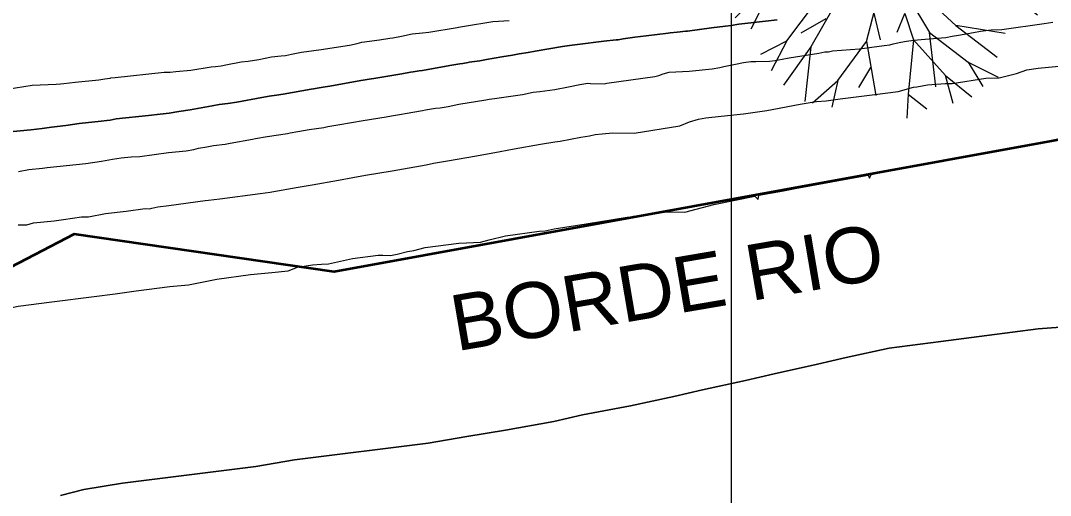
# Model space of a CAD drawing. Header units: metres. Extents: x -207 to 292, y -187 to 169.
# Drawn here: x 26.9 to 60.01, y -167.8 to -152.54 of the extents above; entities that cross this region are included whole.
import ezdxf

# ---------------------------------------------------------------- set-up
doc = ezdxf.new("R2010")
doc.units = ezdxf.units.M
for name, color, linetype, lineweight in [('arboles y arbustos', 7, 'Continuous', 9), ('C-TOPO', 7, 'Continuous', 9), ('C-TOPO-MAJR', 7, 'Continuous', 35), ('grilla', 7, 'Continuous', 9), ('linea costa', 7, 'Continuous', 35)]:
    doc.layers.add(name, color=color, linetype=linetype, lineweight=lineweight)
doc.layers.add('PR10-ARQ-PL-001-Emplazamiento-C-1_dwg', color=7, linetype='Continuous', lineweight=9, true_color=0x767676)
doc.layers.add('TEXTO', color=5, linetype='Continuous', lineweight=9, true_color=0x0000ff)
doc.styles.add('Arial', font='arial.ttf', dxfattribs={"height": 1.792988})

# ---------------------------------------------------------------- blocks, each defined once
blk = doc.blocks.new('PR10-ARQ-PL-001-Emplazamiento-C-1_dwg_PR10-ARQ-PL-001-Emplazamiento-WIP-A_dwg_arbolito2-671575-PLANTA EMPLAZAMIENTO-674710-PLANTA EMPLAZAMIENTO ACTUALIZADO')
at = {"layer": 'arboles y arbustos'}
for p, q in [((79, 3660), (-283, 4264)), ((-1368, 3061), (-1929, 3801)), ((3531, 3446), (3194, 2410)), ((1704, 3199), (1704, 2495)), ((1878, 2746), (565, 895)), ((-3295, 2076), (-3678, 1817)), ((-2547, 1888), (-1721, 1960)), ((2336, 1620), (1807, 496)), ((76, 1135), (516, 326)), ((-3637, 777), (-4331, 473)), ((-1609, 271), (-2183, 115)), ((2821, 188), (1534, 261)), ((-3676, -555), (-4665, -988)), ((-3269, -458), (-3616, -929)), ((3068, -911), (4732, -361)), ((5457, -647), (4542, -746)), ((-2140, -787), (-2280, -1329)), ((-716, -1292), (-1676, -1292)), ((4413, -1655), (5341, -1707)), ((1739, -1838), (3454, -2164)), ((-4369, -2226), (-3610, -2120)), ((6, -2283), (211, -3139)), ((-2328, -2920), (-1527, -2458)), ((-2796, -3175), (-3300, -4141)), ((-2023, -3367), (-2208, -5117)), ((3034, -3854), (4001, -4335)), ((-482, -4668), (-87, -4026)), ((-1156, -4443), (-1342, -5303)), ((1114, -4886), (1071, -5652))]:
    blk.add_line(p, q, dxfattribs=at)
at = {"layer": 'arboles y arbustos', "flags": 128}
for points in [[(-2560, 2465), (-1063, 1554), (-1368, 3061), (-1401, 4150)], [(1385, 3388), (661, 2007), (79, 3660), (221, 4243)], [(1322, 3974), (1385, 3388), (1728, 3690)], [(2623, 4059), (1878, 2746), (3390, 3652)], [(-3197, 2891), (-2560, 2465), (-2576, 3223)], [(-589, 2897), (-531, 2106), (-968, 2495)], [(4172, 1505), (2480, 1049), (3194, 2410), (3940, 2964)], [(-3908, 2302), (-3099, 2004), (-2078, 473)], [(-1063, 1554), (-433, 633), (-531, 2106)], [(2480, 1049), (433, -633), (661, 2007)], [(4449, 1960), (3842, 1426), (4838, 1183)], [(-4583, -358), (-3676, -555), (-2181, -197), (-3637, 777), (-4292, 1176)], [(-2181, -197), (433, -633), (-3312, 1026)], [(5254, 901), (4577, 540), (5249, 185)], [(-1866, -1951), (433, -633), (-433, 633)], [(4577, 540), (3067, -348), (433, -633), (2646, -2675)], [(-1080, -381), (-3199, -1193), (-4453, -2432)], [(-230, -3198), (433, -633), (1795, -2906)], [(997, -2297), (433, -633), (3068, -911), (4413, -1655), (5264, -2335)], [(3067, -348), (4539, -791), (5502, -1281)], [(-898, -1396), (-2023, -3367), (-2901, -4596)], [(-3623, -3597), (-2796, -3175), (-1866, -1951), (-3610, -2120), (-3954, -2795)], [(757, -2895), (997, -2297), (1284, -3142)], [(1996, -4647), (1795, -2906), (3034, -3854), (3507, -4643)], [(4224, -2938), (2646, -2675), (3965, -3695)], [(-1963, -5161), (-1156, -4443), (-230, -3198), (68, -4925)], [(2305, -4291), (1284, -3142), (1114, -4886), (1710, -5354)], [(2561, -5184), (2305, -4291), (3157, -4971)]]:
    blk.add_lwpolyline(points, dxfattribs=at)
blk = doc.blocks.new('PR10-ARQ-PL-001-Emplazamiento-C-1_dwg-674643-PLANTA EMPLAZAMIENTO ACTUALIZADO')
at = {"layer": 'C-TOPO', "flags": 128}
for points in [[(60.571, -156.328), (59.758, -156.475), (59.221, -156.573), (58.659, -156.675), (57.553, -156.876), (56.759, -157.021), (55.618, -157.228), (54.184, -157.489), (52.99, -157.706), (51.789, -157.924), (51.397, -157.995), (50.581, -158.144), (49.253, -158.385), (48.261, -158.565), (47.663, -158.674), (46.521, -158.882), (45.088, -159.142), (43.79, -159.378), (42.379, -159.635), (41.735, -159.752), (41.27, -159.836), (39.494, -160.159), (39.088, -160.233), (38.833, -160.279), (38.62, -160.318), (36.987, -160.615), (36.668, -160.569), (35.801, -160.443), (35.371, -160.381), (34.044, -160.189), (33.61, -160.126), (33.223, -160.07), (31.89, -159.878), (31.248, -159.785), (30.85, -159.727), (30.511, -159.678), (30.355, -159.656), (29.176, -159.485), (28.621, -159.405), (28.619, -159.405), (28.425, -159.506), (28.142, -159.653), (27.124, -160.184), (26.85, -160.326)], [(26.85, -160.326), (27.124, -160.184), (28.142, -159.653), (28.425, -159.506), (28.619, -159.405), (28.621, -159.405), (29.176, -159.485), (30.355, -159.656), (30.511, -159.678), (30.85, -159.727), (31.248, -159.785), (31.89, -159.878), (33.223, -160.07), (33.61, -160.126), (34.044, -160.189), (35.371, -160.381), (35.801, -160.443), (36.668, -160.569), (36.987, -160.615), (38.62, -160.318), (38.833, -160.279), (39.088, -160.233), (39.494, -160.159), (41.27, -159.836), (41.735, -159.752), (42.379, -159.635), (43.79, -159.378), (45.088, -159.142), (46.521, -158.882), (47.663, -158.674), (48.261, -158.565), (49.253, -158.385), (50.581, -158.144), (51.397, -157.995), (51.789, -157.924), (52.99, -157.706), (54.184, -157.489), (55.618, -157.228), (56.759, -157.021), (57.553, -156.876), (58.659, -156.675), (59.221, -156.573), (59.758, -156.475), (60.571, -156.328)]]:
    blk.add_lwpolyline(points, dxfattribs=at)
at = {"layer": 'C-TOPO-MAJR', "color": 1, "lineweight": 9, "true_color": 0xff0000, "flags": 128}
for points in [[(51.228, -152.525), (50.846, -152.56), (49.99, -152.659), (49.741, -152.697), (49.566, -152.719), (49.113, -152.775), (48.338, -152.881), (48.285, -152.883), (48.008, -152.912), (47.788, -152.943), (47.719, -152.95), (47.016, -153.036), (46.647, -153.079), (46.275, -153.127), (46.11, -153.164), (46.051, -153.163), (45.648, -153.205), (44.799, -153.317), (44.542, -153.342), (44.472, -153.353), (44.322, -153.382), (43.441, -153.531), (43.215, -153.57), (42.934, -153.614), (42.879, -153.622), (42.717, -153.653), (42.377, -153.708), (41.876, -153.796), (41.661, -153.833), (41.325, -153.885), (41.286, -153.892), (41.117, -153.923), (41.026, -153.936), (40.768, -153.98), (40.106, -154.096), (39.822, -154.144), (39.716, -154.157), (39.518, -154.193), (39.432, -154.205), (39.16, -154.251), (38.256, -154.409), (38.108, -154.429), (37.919, -154.463), (37.839, -154.474), (36.842, -154.653), (36.691, -154.674), (36.499, -154.701), (36.319, -154.733), (36.246, -154.744), (35.346, -154.907), (35.125, -154.94), (34.891, -154.972), (34.72, -155.003), (34.653, -155.013), (33.85, -155.161), (33.559, -155.205), (33.282, -155.244), (33.06, -155.282), (32.354, -155.415), (31.993, -155.47), (31.673, -155.516), (31.385, -155.55), (31.009, -155.598), (29.973, -155.699), (29.786, -155.745), (29.675, -155.76), (29.492, -155.779), (28.785, -155.856), (28.356, -155.917), (27.898, -155.974), (27.599, -156.008), (27.234, -156.056), (26.202, -156.156)], [(26.467, -154.751), (27.27, -154.616), (28.042, -154.583), (28.185, -154.573), (28.286, -154.567), (28.655, -154.52), (29.412, -154.447), (29.61, -154.421), (29.781, -154.395), (29.806, -154.389), (29.944, -154.376), (31.52, -154.207), (31.708, -154.2), (31.893, -154.181), (32.377, -154.134), (33.026, -154.026), (33.168, -154.024), (33.35, -154.001), (33.503, -153.968), (33.995, -153.869), (34.222, -153.852), (34.556, -153.796), (34.965, -153.712), (35.275, -153.68), (35.413, -153.665), (35.61, -153.624), (35.934, -153.554), (36.329, -153.508), (36.565, -153.477), (37.476, -153.33), (37.717, -153.28), (37.872, -153.24), (38.435, -153.163), (38.77, -153.108), (38.871, -153.101), (39.15, -153.047), (39.49, -152.974), (39.824, -152.935), (40.023, -152.913), (40.934, -152.765), (40.979, -152.758), (41.176, -152.724), (42.086, -152.577), (42.269, -152.567), (42.608, -152.543)], [(26.826, -159.111), (27.103, -159.108), (27.313, -159.049), (27.98, -158.979), (28.284, -158.932), (28.864, -158.846), (28.935, -158.847), (29.084, -158.849), (29.628, -158.747), (30.294, -158.668), (30.902, -158.581), (31.043, -158.589), (31.122, -158.576), (31.309, -158.531), (31.666, -158.482), (32.834, -158.33), (32.941, -158.316), (33.307, -158.272), (34.601, -158.105), (34.921, -158.062), (34.979, -158.05), (35.823, -157.901), (36.278, -157.82), (37.122, -157.671), (37.577, -157.589), (37.994, -157.516), (38.847, -157.374), (39.934, -157.176), (40.174, -157.128), (40.629, -157.047), (41.562, -156.887), (42.317, -156.749), (42.772, -156.667), (43.616, -156.518), (44.071, -156.437), (44.249, -156.415), (44.915, -156.288), (45.193, -156.247), (45.369, -156.206), (45.593, -156.179), (45.924, -156.154), (46.626, -156.158), (48.097, -155.927), (48.408, -155.795), (48.699, -155.716), (48.93, -155.674), (49.418, -155.621), (50.144, -155.538), (50.892, -155.436), (51.961, -155.228), (52.343, -155.168), (52.491, -155.142), (52.8, -155.124), (53.243, -155.063), (54.364, -154.922), (55.112, -154.82), (55.604, -154.68), (55.716, -154.678), (56.052, -154.61), (56.624, -154.566), (56.848, -154.563), (57.926, -154.399), (58.356, -154.386), (58.914, -154.245), (59.248, -154.132), (59.614, -154.078), (60.397, -153.996)], [(26.831, -157.391), (27.165, -157.335), (27.607, -157.292), (27.758, -157.265), (29.002, -157.14), (29.504, -157.063), (29.857, -156.994), (30.133, -156.95), (30.457, -156.918), (30.734, -156.913), (31.651, -156.787), (32.225, -156.735), (32.466, -156.686), (32.62, -156.649), (32.884, -156.597), (33.102, -156.564), (33.48, -156.515), (33.638, -156.482), (34.36, -156.36), (34.456, -156.336), (34.829, -156.273), (35.484, -156.175), (35.57, -156.155), (35.809, -156.109), (36.182, -156.045), (36.648, -155.977), (36.779, -155.95), (37.162, -155.881), (37.536, -155.817), (37.909, -155.754), (38.652, -155.637), (38.711, -155.622), (38.889, -155.59), (39.144, -155.555), (39.262, -155.526), (39.816, -155.439), (39.92, -155.417), (40.242, -155.362), (40.386, -155.347), (40.642, -155.304), (40.988, -155.235), (41.852, -155.09), (41.969, -155.071), (42.139, -155.053), (43.033, -154.918), (43.381, -154.844), (43.593, -154.818), (44.073, -154.754), (44.515, -154.669), (44.878, -154.593), (45.133, -154.551), (45.217, -154.565), (45.664, -154.573), (45.742, -154.555), (47.291, -154.344), (47.373, -154.323), (47.417, -154.304), (47.553, -154.255), (47.754, -154.205), (48.394, -154.168), (49.134, -154.095), (49.38, -154.054), (49.513, -154.024), (49.888, -153.945), (50.136, -153.892), (50.376, -153.86), (50.532, -153.856), (50.977, -153.847), (51.156, -153.83), (51.271, -153.81), (51.386, -153.785), (51.609, -153.743), (52.565, -153.591), (52.758, -153.546), (52.868, -153.546), (52.997, -153.514), (53.865, -153.455), (54.663, -153.35), (54.841, -153.318), (54.952, -153.293), (55.203, -153.236), (55.379, -153.201), (55.618, -153.169), (55.847, -153.148), (56.506, -153.102), (56.647, -153.088), (56.848, -153.048), (57.048, -153.013), (57.538, -152.925), (57.761, -152.887), (58.102, -152.845), (58.449, -152.835), (59.804, -152.641), (59.94, -152.615), (60.08, -152.591)], [(26.827, -161.727), (27.909, -161.582), (29.263, -161.408), (29.941, -161.321), (30.618, -161.234), (31.7, -161.089), (32.3, -161.033), (32.463, -161.006), (32.892, -160.923), (33.209, -160.85), (34.291, -160.705), (34.976, -160.638), (35.505, -160.586), (35.801, -160.466), (35.875, -160.454), (36.285, -160.389), (36.574, -160.377), (36.799, -160.361), (37.572, -160.191), (38.392, -160.082), (38.545, -160.085), (38.792, -160.091), (39.009, -160.052), (39.339, -159.968), (39.54, -159.932), (39.902, -159.842), (40.984, -159.697), (41.237, -159.686), (41.682, -159.667), (41.968, -159.594), (42.493, -159.458), (43.575, -159.313), (43.767, -159.3), (44.053, -159.237), (45.084, -159.074), (46.397, -158.866), (46.506, -158.855), (46.594, -158.835), (47.3, -158.74), (47.676, -158.69), (48.256, -158.698), (49.185, -158.451), (50.508, -158.182), (50.617, -158.295), (50.638, -158.155), (51.427, -158.011), (51.806, -157.941), (52.974, -157.727), (54.143, -157.513), (54.189, -157.604), (54.241, -157.493), (54.913, -157.356), (55.595, -157.218), (55.618, -157.215), (56.745, -157.009), (56.764, -157.003), (57.49, -156.856), (57.565, -156.847), (57.652, -156.826), (58.658, -156.642), (59.166, -156.549), (59.224, -156.547), (59.753, -156.45), (59.826, -156.428), (60.553, -156.28)], [(60.332, -162.4), (59.616, -162.447), (57.962, -162.662), (56.479, -162.858), (54.825, -163.073), (53.441, -163.376), (52.515, -163.59), (51.131, -163.893), (50.206, -164.108), (48.822, -164.411), (47.896, -164.625), (46.513, -164.928), (44.966, -165.211), (44.04, -165.425), (42.493, -165.708), (41.249, -165.916), (40.005, -166.125), (35.711, -166.663), (34.467, -166.872), (30.173, -167.41), (28.93, -167.619), (28.18, -167.804)]]:
    blk.add_lwpolyline(points, dxfattribs=at)
at = {"layer": 'grilla'}
blk.add_line((49.742, 166.258), (49.742, -186.737), dxfattribs=at)
at = {"layer": 'linea costa', "flags": 128}
blk.add_lwpolyline([(109.48, -145.125), (94.263, -150.203), (81.587, -152.508), (73.479, -153.981), (59.221, -156.573), (51.397, -157.995), (36.987, -160.615), (28.619, -159.405), (21.72, -162.999), (15.791, -161.735), (7.044, -163.095), (2.186, -161.055), (-9.575, -162.513), (-18.845, -162.028), (-29.546, -162.308), (-42.066, -161.226), (-48.521, -162.585), (-52.878, -161.68), (-58.326, -162.723), (-63.335, -161.977), (-69.79, -160.797), (-77.157, -158.434)], dxfattribs=at)
at = {"xscale": 0.001, "yscale": 0.001, "zscale": 0.001}
blk.add_blockref('PR10-ARQ-PL-001-Emplazamiento-C-1_dwg_PR10-ARQ-PL-001-Emplazamiento-WIP-A_dwg_arbolito2-671575-PLANTA EMPLAZAMIENTO-674710-PLANTA EMPLAZAMIENTO ACTUALIZADO', (54.325, -150.023), dxfattribs=at)
at = {"layer": 'TEXTO', "insert": (40.604, -161.408), "char_height": 1.793, "width": 14.89749, "attachment_point": 1, "rotation": 9.6834, "line_spacing_factor": 0.941778, "style": 'Arial'}
blk.add_mtext('BORDE RIO', dxfattribs=at)

msp = doc.modelspace()

# ---------------------------------------------------------------- linework, layer by layer
at = {"layer": 'C-TOPO'}
for p, q in [((59.221, -156.573), (58.659, -156.675)), ((58.659, -156.675), (59.221, -156.573)), ((59.758, -156.475), (59.221, -156.573)), ((59.221, -156.573), (59.758, -156.475)), ((60.571, -156.328), (59.758, -156.475)), ((59.758, -156.475), (60.571, -156.328)), ((57.553, -156.876), (56.759, -157.021)), ((56.759, -157.021), (57.553, -156.876)), ((58.659, -156.675), (57.553, -156.876)), ((57.553, -156.876), (58.659, -156.675)), ((55.618, -157.228), (54.184, -157.489)), ((54.184, -157.489), (55.618, -157.228)), ((56.759, -157.021), (55.618, -157.228)), ((55.618, -157.228), (56.759, -157.021)), ((54.184, -157.489), (52.99, -157.706)), ((52.99, -157.706), (54.184, -157.489)), ((52.99, -157.706), (51.789, -157.924)), ((51.789, -157.924), (52.99, -157.706)), ((50.581, -158.144), (49.253, -158.385)), ((49.253, -158.385), (50.581, -158.144)), ((51.397, -157.995), (50.581, -158.144)), ((50.581, -158.144), (51.397, -157.995)), ((51.789, -157.924), (51.397, -157.995)), ((51.397, -157.995), (51.789, -157.924)), ((48.261, -158.565), (47.663, -158.674)), ((47.663, -158.674), (48.261, -158.565)), ((49.253, -158.385), (48.261, -158.565)), ((48.261, -158.565), (49.253, -158.385)), ((46.521, -158.882), (45.088, -159.142)), ((45.088, -159.142), (46.521, -158.882)), ((47.663, -158.674), (46.521, -158.882)), ((46.521, -158.882), (47.663, -158.674)), ((45.088, -159.142), (43.79, -159.378)), ((43.79, -159.378), (45.088, -159.142)), ((28.425, -159.506), (28.142, -159.653)), ((28.142, -159.653), (28.425, -159.506)), ((28.619, -159.405), (28.425, -159.506)), ((28.425, -159.506), (28.619, -159.405)), ((28.621, -159.405), (28.619, -159.405)), ((28.619, -159.405), (28.621, -159.405)), ((29.176, -159.485), (28.621, -159.405)), ((28.621, -159.405), (29.176, -159.485)), ((30.355, -159.656), (29.176, -159.485)), ((29.176, -159.485), (30.355, -159.656)), ((43.79, -159.378), (42.379, -159.635)), ((42.379, -159.635), (43.79, -159.378)), ((28.142, -159.653), (27.124, -160.184)), ((27.124, -160.184), (28.142, -159.653)), ((30.511, -159.678), (30.355, -159.656)), ((30.355, -159.656), (30.511, -159.678)), ((30.85, -159.727), (30.511, -159.678)), ((30.511, -159.678), (30.85, -159.727)), ((31.248, -159.785), (30.85, -159.727)), ((30.85, -159.727), (31.248, -159.785)), ((31.89, -159.878), (31.248, -159.785)), ((31.248, -159.785), (31.89, -159.878)), ((33.223, -160.07), (31.89, -159.878)), ((31.89, -159.878), (33.223, -160.07)), ((41.27, -159.836), (39.494, -160.159)), ((39.494, -160.159), (41.27, -159.836)), ((41.735, -159.752), (41.27, -159.836)), ((41.27, -159.836), (41.735, -159.752)), ((42.379, -159.635), (41.735, -159.752)), ((41.735, -159.752), (42.379, -159.635)), ((27.124, -160.184), (26.85, -160.326)), ((26.85, -160.326), (27.124, -160.184)), ((33.61, -160.126), (33.223, -160.07)), ((33.223, -160.07), (33.61, -160.126)), ((34.044, -160.189), (33.61, -160.126)), ((33.61, -160.126), (34.044, -160.189)), ((35.371, -160.381), (34.044, -160.189)), ((34.044, -160.189), (35.371, -160.381)), ((39.494, -160.159), (39.088, -160.233)), ((39.088, -160.233), (39.494, -160.159)), ((35.801, -160.443), (35.371, -160.381)), ((35.371, -160.381), (35.801, -160.443)), ((36.668, -160.569), (35.801, -160.443)), ((35.801, -160.443), (36.668, -160.569)), ((38.62, -160.318), (36.987, -160.615)), ((36.987, -160.615), (38.62, -160.318)), ((38.833, -160.279), (38.62, -160.318)), ((38.62, -160.318), (38.833, -160.279)), ((39.088, -160.233), (38.833, -160.279)), ((38.833, -160.279), (39.088, -160.233)), ((36.987, -160.615), (36.668, -160.569)), ((36.668, -160.569), (36.987, -160.615))]:
    msp.add_line(p, q, dxfattribs=at)
at = {"layer": 'C-TOPO-MAJR', "color": 1, "lineweight": 9, "true_color": 0xff0000, "flags": 128}
for points in [[(26.202, -156.156), (27.234, -156.056), (27.599, -156.008), (27.898, -155.974), (28.356, -155.917), (28.785, -155.856), (29.492, -155.779), (29.675, -155.76), (29.786, -155.745), (29.973, -155.699), (31.009, -155.598), (31.385, -155.55), (31.673, -155.516), (31.993, -155.47), (32.354, -155.415), (33.06, -155.282), (33.282, -155.244), (33.559, -155.205), (33.85, -155.161), (34.653, -155.013), (34.72, -155.003), (34.891, -154.972), (35.125, -154.94), (35.346, -154.907), (36.246, -154.744), (36.319, -154.733), (36.499, -154.701), (36.691, -154.674), (36.842, -154.653), (37.839, -154.474), (37.919, -154.463), (38.108, -154.429), (38.256, -154.409), (39.16, -154.251), (39.432, -154.205), (39.518, -154.193), (39.716, -154.157), (39.822, -154.144), (40.106, -154.096), (40.768, -153.98), (41.026, -153.936), (41.117, -153.923), (41.286, -153.892), (41.325, -153.885), (41.661, -153.833), (41.876, -153.796), (42.377, -153.708), (42.717, -153.653), (42.879, -153.622), (42.934, -153.614), (43.215, -153.57), (43.441, -153.531), (44.322, -153.382), (44.472, -153.353), (44.542, -153.342), (44.799, -153.317), (45.648, -153.205), (46.051, -153.163), (46.11, -153.164), (46.275, -153.127), (46.647, -153.079), (47.016, -153.036), (47.719, -152.95), (47.788, -152.943), (48.008, -152.912), (48.285, -152.883), (48.338, -152.881), (49.113, -152.775), (49.566, -152.719), (49.741, -152.697), (49.99, -152.659), (50.846, -152.56), (51.228, -152.525)], [(26.467, -154.751), (27.27, -154.616), (28.042, -154.583), (28.185, -154.573), (28.286, -154.567), (28.655, -154.52), (29.412, -154.447), (29.61, -154.421), (29.781, -154.395), (29.806, -154.389), (29.944, -154.376), (31.52, -154.207), (31.708, -154.2), (31.893, -154.181), (32.377, -154.134), (33.026, -154.026), (33.168, -154.024), (33.35, -154.001), (33.503, -153.968), (33.995, -153.869), (34.222, -153.852), (34.556, -153.796), (34.965, -153.712), (35.275, -153.68), (35.413, -153.665), (35.61, -153.624), (35.934, -153.554), (36.329, -153.508), (36.565, -153.477), (37.476, -153.33), (37.717, -153.28), (37.872, -153.24), (38.435, -153.163), (38.77, -153.108), (38.871, -153.101), (39.15, -153.047), (39.49, -152.974), (39.824, -152.935), (40.023, -152.913), (40.934, -152.765), (40.979, -152.758), (41.176, -152.724), (42.086, -152.577), (42.269, -152.567), (42.608, -152.543)], [(26.831, -157.391), (27.165, -157.335), (27.607, -157.292), (27.758, -157.265), (29.002, -157.14), (29.504, -157.063), (29.857, -156.994), (30.133, -156.95), (30.457, -156.918), (30.734, -156.913), (31.651, -156.787), (32.225, -156.735), (32.466, -156.686), (32.62, -156.649), (32.884, -156.597), (33.102, -156.564), (33.48, -156.515), (33.638, -156.482), (34.36, -156.36), (34.456, -156.336), (34.829, -156.273), (35.484, -156.175), (35.57, -156.155), (35.809, -156.109), (36.182, -156.045), (36.648, -155.977), (36.779, -155.95), (37.162, -155.881), (37.536, -155.817), (37.909, -155.754), (38.652, -155.637), (38.711, -155.622), (38.889, -155.59), (39.144, -155.555), (39.262, -155.526), (39.816, -155.439), (39.92, -155.417), (40.242, -155.362), (40.386, -155.347), (40.642, -155.304), (40.988, -155.235), (41.852, -155.09), (41.969, -155.071), (42.139, -155.053), (43.033, -154.918), (43.381, -154.844), (43.593, -154.818), (44.073, -154.754), (44.515, -154.669), (44.878, -154.593), (45.133, -154.551), (45.217, -154.565), (45.664, -154.573), (45.742, -154.555), (47.291, -154.344), (47.373, -154.323), (47.417, -154.304), (47.553, -154.255), (47.754, -154.205), (48.394, -154.168), (49.134, -154.095), (49.38, -154.054), (49.513, -154.024), (49.888, -153.945), (50.136, -153.892), (50.376, -153.86), (50.532, -153.856), (50.977, -153.847), (51.156, -153.83), (51.271, -153.81), (51.386, -153.785), (51.609, -153.743), (52.565, -153.591), (52.758, -153.546), (52.868, -153.546), (52.997, -153.514), (53.865, -153.455), (54.663, -153.35), (54.841, -153.318), (54.952, -153.293), (55.203, -153.236), (55.379, -153.201), (55.618, -153.169), (55.847, -153.148), (56.506, -153.102), (56.647, -153.088), (56.848, -153.048), (57.048, -153.013), (57.538, -152.925), (57.761, -152.887), (58.102, -152.845), (58.449, -152.835), (59.804, -152.641), (59.94, -152.615), (60.08, -152.591)], [(26.826, -159.111), (27.103, -159.108), (27.313, -159.049), (27.98, -158.979), (28.284, -158.932), (28.864, -158.846), (28.935, -158.847), (29.084, -158.849), (29.628, -158.747), (30.294, -158.668), (30.902, -158.581), (31.043, -158.589), (31.122, -158.576), (31.309, -158.531), (31.666, -158.482), (32.834, -158.33), (32.941, -158.316), (33.307, -158.272), (34.601, -158.105), (34.921, -158.062), (34.979, -158.05), (35.823, -157.901), (36.278, -157.82), (37.122, -157.671), (37.577, -157.589), (37.994, -157.516), (38.847, -157.374), (39.934, -157.176), (40.174, -157.128), (40.629, -157.047), (41.562, -156.887), (42.317, -156.749), (42.772, -156.667), (43.616, -156.518), (44.071, -156.437), (44.249, -156.415), (44.915, -156.288), (45.193, -156.247), (45.369, -156.206), (45.593, -156.179), (45.924, -156.154), (46.626, -156.158), (48.097, -155.927), (48.408, -155.795), (48.699, -155.716), (48.93, -155.674), (49.418, -155.621), (50.144, -155.538), (50.892, -155.436), (51.961, -155.228), (52.343, -155.168), (52.491, -155.142), (52.8, -155.124), (53.243, -155.063), (54.364, -154.922), (55.112, -154.82), (55.604, -154.68), (55.716, -154.678), (56.052, -154.61), (56.624, -154.566), (56.848, -154.563), (57.926, -154.399), (58.356, -154.386), (58.914, -154.245), (59.248, -154.132), (59.614, -154.078), (60.397, -153.996)], [(54.913, -157.356), (55.595, -157.218), (55.618, -157.215), (56.745, -157.009), (56.764, -157.003), (57.49, -156.856), (57.565, -156.847), (57.652, -156.826), (58.658, -156.642), (59.166, -156.549), (59.224, -156.547), (59.753, -156.45), (59.826, -156.428), (60.553, -156.28)], [(47.3, -158.74), (47.676, -158.69), (48.256, -158.698), (49.185, -158.451), (50.508, -158.182), (50.617, -158.295), (50.638, -158.155), (51.427, -158.011), (51.806, -157.941), (52.974, -157.727), (54.143, -157.513), (54.189, -157.604), (54.241, -157.493), (54.913, -157.356)], [(35.875, -160.454), (36.285, -160.389), (36.574, -160.377), (36.799, -160.361), (37.572, -160.191), (38.392, -160.082), (38.545, -160.085), (38.792, -160.091), (39.009, -160.052), (39.339, -159.968), (39.54, -159.932), (39.902, -159.842), (40.984, -159.697), (41.237, -159.686), (41.682, -159.667), (41.968, -159.594), (42.493, -159.458), (43.575, -159.313), (43.767, -159.3), (44.053, -159.237), (45.084, -159.074), (46.397, -158.866), (46.506, -158.855), (46.594, -158.835), (47.3, -158.74)], [(23.276, -162.188), (23.767, -162.125), (24.39, -162.045), (25.472, -161.9), (26.201, -161.849), (26.33, -161.831), (26.827, -161.727), (27.909, -161.582), (29.263, -161.408), (29.941, -161.321), (30.618, -161.234), (31.7, -161.089), (32.3, -161.033), (32.463, -161.006), (32.892, -160.923), (33.209, -160.85), (34.291, -160.705), (34.976, -160.638), (35.505, -160.586), (35.801, -160.466), (35.875, -160.454)], [(28.18, -167.804), (28.93, -167.619), (30.173, -167.41), (34.467, -166.872), (35.711, -166.663), (40.005, -166.125), (41.249, -165.916), (42.493, -165.708), (44.04, -165.425), (44.966, -165.211), (46.513, -164.928), (47.896, -164.625), (48.822, -164.411), (50.206, -164.108), (51.131, -163.893), (52.515, -163.59), (53.441, -163.376), (54.825, -163.073), (56.479, -162.858), (57.962, -162.662), (59.616, -162.447), (60.332, -162.4)]]:
    msp.add_lwpolyline(points, dxfattribs=at)

# ---------------------------------------------------------------- block references
at = {"layer": 'PR10-ARQ-PL-001-Emplazamiento-C-1_dwg', "color": 7}
msp.add_blockref('PR10-ARQ-PL-001-Emplazamiento-C-1_dwg-674643-PLANTA EMPLAZAMIENTO ACTUALIZADO', (0, 0), dxfattribs=at)

doc.saveas('drawing.dxf')
